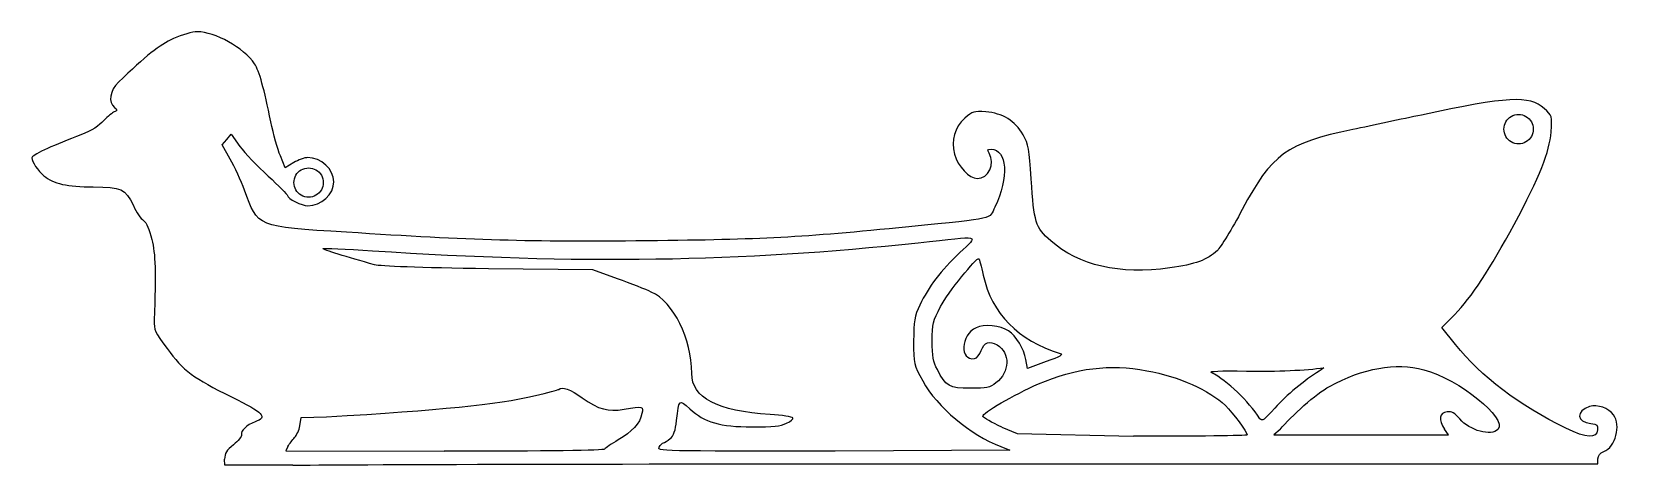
# Model space of a CAD drawing. Extents: x 386 to 585, y 367 to 421.
import ezdxf

# ---------------------------------------------------------------- set-up
doc = ezdxf.new("R2010")
doc.units = 0
doc.layers.get('0').update_dxf_attribs({"linetype": 'CONTINUOUS'})

msp = doc.modelspace()

# ---------------------------------------------------------------- linework, layer by layer
at = {"color": 7}
for p, q in [((409.415339, 406.764144), (409.997971, 407.422426)), ((410.434945, 404.973615), (409.415339, 406.764144)), ((409.997971, 407.422426), (410.551471, 408.080709)), ((410.551471, 408.080709), (411.658472, 406.553493)), ((417.339135, 403.8677), (416.727372, 405.368584)), ((418.387873, 404.525983), (417.339135, 403.8677)), ((455.909379, 391.044353), (442.800157, 391.202341)), ((458.968198, 389.938438), (455.909379, 391.044353)), ((562.32713, 383.829575), (563.9585, 385.462116)), ((564.045895, 381.696739), (562.32713, 383.829575)), ((510.385479, 378.69497), (510.181558, 379.800884)), ((512.716008, 379.537571), (510.385479, 378.69497)), ((419.174426, 371.480191), (419.344248, 372.532127)), ((419.344248, 372.532127), (422.495429, 372.612437)), ((507.151871, 371.322203), (509.071135, 370.497513)), ((542.051533, 371.006228), (541.274794, 370.334297)), ((563.177789, 370.334297), (562.676709, 371.05889)), ((417.659583, 368.899723), (417.419366, 368.342249)), ((507.035345, 368.899723), (508.150603, 368.405395)), ((509.071135, 370.497513), (523.669491, 370.189957)), ((541.274794, 370.334297), (563.177789, 370.334297)), ((409.765118, 366.532832), (409.735787, 367.293513)), ((417.419366, 368.342249), (437.236021, 368.294103)), ((508.150603, 368.405395), (486.264511, 368.294103)), ((504.355237, 366.714224), (581.870246, 366.695689)), ((581.870246, 366.695689), (581.903568, 367.319844)), ((418.271347, 366.529905), (409.765118, 366.532832))]:
    msp.add_line(p, q, dxfattribs=at)
for points in [[(406.298257, 420.956719), (405.686494, 420.956719), (404.433835, 420.58808), (403.326834, 420.087786)], [(413.493764, 416.928029), (412.124578, 418.929208), (408.541391, 420.956719), (406.298257, 420.956719)], [(403.326834, 420.087786), (401.578937, 419.324178), (399.80191, 417.902287), (396.422643, 414.610874)], [(415.532976, 409.634256), (414.688159, 413.847266), (414.076396, 416.006433), (413.493764, 416.928029)], [(396.422643, 414.610874), (395.344774, 413.583953), (395.111721, 412.056737), (395.927406, 411.451117)], [(575.145036, 411.31946), (573.309745, 412.978332), (570.629637, 412.846676), (559.763549, 410.50319)], [(395.81088, 410.845497), (395.519564, 410.687509), (394.849537, 410.10822), (394.325168, 409.581594)], [(395.927406, 411.451117), (396.335249, 411.161472), (396.306117, 411.082478), (395.81088, 410.845497)], [(505.141791, 410.898159), (503.656079, 411.003484), (503.481289, 410.950822), (502.549078, 410.10822)], [(509.831979, 408.028047), (508.841504, 409.765913), (507.268398, 410.740171), (505.141791, 410.898159)], [(559.763549, 410.50319), (557.43302, 410.002895), (553.587649, 409.186624), (551.169726, 408.686329)], [(571.030825, 410.328124), (571.309711, 410.489545), (571.631507, 410.57577), (571.95374, 410.575418)], [(571.95374, 410.575418), (572.275972, 410.57577), (572.597768, 410.489545), (572.876654, 410.328124)], [(576.018984, 408.370354), (576.164642, 410.397864), (576.164642, 410.397864), (575.145036, 411.31946)], [(394.325168, 409.581594), (393.713404, 408.923311), (392.693798, 408.344022), (391.149823, 407.791065)], [(416.727372, 405.368584), (416.377792, 406.184855), (415.853423, 408.10704), (415.532976, 409.634256)], [(502.549078, 410.10822), (501.209024, 408.89698), (500.77205, 407.369764), (501.238156, 405.579235)], [(551.169726, 408.686329), (542.808955, 406.922132), (541.031927, 405.631898), (537.303082, 398.62777)], [(570.107911, 408.729589), (570.107559, 409.051821), (570.193784, 409.373618), (570.355205, 409.652503)], [(570.355205, 407.806674), (570.193784, 408.08556), (570.107559, 408.407356), (570.107911, 408.729589)], [(570.355205, 409.652503), (570.516016, 409.931741), (570.751587, 410.167312), (571.030825, 410.328124)], [(572.876654, 410.328124), (573.155892, 410.167312), (573.391463, 409.931741), (573.552275, 409.652503)], [(573.552275, 409.652503), (573.713696, 409.373618), (573.799921, 409.051821), (573.799569, 408.729589)], [(573.799569, 408.729589), (573.799921, 408.407356), (573.713696, 408.08556), (573.552275, 407.806674)], [(391.149823, 407.791065), (387.887083, 406.553493), (385.556555, 405.447578), (385.556555, 405.131603)], [(411.658472, 406.553493), (412.270236, 405.710891), (413.843343, 404.052019), (415.183397, 402.840779)], [(510.851585, 402.472141), (510.618532, 406.211186), (510.502006, 406.816806), (509.831979, 408.028047)], [(571.030825, 407.131054), (570.751587, 407.291865), (570.516016, 407.527436), (570.355205, 407.806674)], [(571.95374, 406.88376), (571.631507, 406.883408), (571.309711, 406.969633), (571.030825, 407.131054)], [(571.387059, 396.758247), (574.620667, 402.814448), (575.844194, 405.868879), (576.018984, 408.370354)], [(572.876654, 407.131054), (572.597768, 406.969633), (572.275972, 406.883408), (571.95374, 406.88376)], [(573.552275, 407.806674), (573.391463, 407.527436), (573.155892, 407.291865), (572.876654, 407.131054)], [(385.556555, 405.131603), (385.556555, 404.657639), (386.343108, 403.47273), (387.071398, 402.86711)], [(412.211973, 401.076581), (411.80413, 402.235159), (410.988446, 403.999356), (410.434945, 404.973615)], [(420.135769, 405.157934), (419.757058, 405.157934), (418.970505, 404.86829), (418.387873, 404.525983)], [(423.427641, 402.129834), (423.427641, 403.683381), (421.825402, 405.157934), (420.135769, 405.157934)], [(501.238156, 405.579235), (501.645998, 404.07835), (503.073447, 402.524803), (504.093053, 402.524803)], [(504.093053, 402.524803), (505.49137, 402.524803), (506.365318, 404.367995), (505.578765, 405.710891)], [(505.578765, 405.710891), (505.31658, 406.132192), (505.374844, 406.211186), (505.811818, 406.211186)], [(505.811818, 406.211186), (507.85103, 406.211186), (508.084083, 402.65646), (506.307055, 398.943745)], [(387.071398, 402.86711), (388.236663, 401.866521), (390.042822, 401.471551), (393.247299, 401.471551)], [(415.183397, 402.840779), (416.52345, 401.629539), (417.60132, 400.523624), (417.60132, 400.391967)], [(418.414322, 402.017483), (418.41397, 402.339716), (418.500195, 402.661512), (418.661616, 402.940398)], [(418.661616, 402.940398), (418.822427, 403.219635), (419.057998, 403.455206), (419.337236, 403.616018)], [(419.337236, 403.616018), (419.616122, 403.777439), (419.937918, 403.863664), (420.260151, 403.863312)], [(420.260151, 403.863312), (420.582383, 403.863664), (420.904179, 403.777439), (421.183065, 403.616018)], [(421.183065, 403.616018), (421.462303, 403.455206), (421.697874, 403.219635), (421.858686, 402.940398)], [(421.858686, 402.940398), (422.020107, 402.661512), (422.106332, 402.339716), (422.10598, 402.017483)], [(393.247299, 401.471551), (396.801354, 401.471551), (397.26746, 401.2609), (398.287066, 399.128064)], [(425.029879, 395.783988), (413.668553, 396.494934), (413.930738, 396.389608), (412.211973, 401.076581)], [(418.661616, 401.094568), (418.500195, 401.373454), (418.41397, 401.69525), (418.414322, 402.017483)], [(419.337236, 400.418948), (419.057998, 400.57976), (418.822427, 400.815331), (418.661616, 401.094568)], [(420.164901, 399.101733), (421.825402, 399.101733), (423.427641, 400.576286), (423.427641, 402.129834)], [(421.858686, 401.094568), (421.697874, 400.815331), (421.462303, 400.57976), (421.183065, 400.418948)], [(422.10598, 402.017483), (422.106332, 401.69525), (422.020107, 401.373454), (421.858686, 401.094568)], [(513.29864, 394.704405), (511.375954, 396.41594), (511.201164, 396.995229), (510.851585, 402.472141)], [(398.287066, 399.128064), (398.665777, 398.311794), (399.248409, 397.469192), (399.568857, 397.258542)], [(417.60132, 400.391967), (417.60132, 400.023329), (419.407479, 399.101733), (420.164901, 399.101733)], [(420.260151, 400.171654), (419.937918, 400.171302), (419.616122, 400.257527), (419.337236, 400.418948)], [(421.183065, 400.418948), (420.904179, 400.257527), (420.582383, 400.171302), (420.260151, 400.171654)], [(506.307055, 398.943745), (505.520502, 397.363867), (506.598371, 397.600849), (495.528361, 396.468602)], [(537.303082, 398.62777), (536.021291, 396.205289), (534.593843, 393.888134), (534.186, 393.493165)], [(399.568857, 397.258542), (399.918436, 396.995229), (400.297147, 396.126295), (400.617594, 394.888724)], [(563.9585, 385.462116), (565.997712, 387.542289), (568.444767, 391.281335), (571.387059, 396.758247)], [(400.617594, 394.888724), (401.054568, 393.045532), (401.112832, 390.807371), (400.90891, 384.75117)], [(462.667912, 394.704405), (447.839925, 394.546417), (440.84834, 394.757067), (425.029879, 395.783988)], [(495.528361, 396.468602), (481.749112, 395.099374), (477.408503, 394.862393), (462.667912, 394.704405)], [(496.693625, 394.467423), (504.821343, 395.362687), (504.267843, 395.494344), (501.908183, 393.229852)], [(528.214021, 391.307666), (521.921595, 390.438733), (516.823564, 391.59731), (513.29864, 394.704405)], [(428.525671, 391.702636), (425.146405, 392.624231), (421.941929, 393.651152), (422.058455, 393.730146)], [(422.058455, 393.730146), (422.14585, 393.80914), (424.913352, 393.677484), (428.263487, 393.466833)], [(428.263487, 393.466833), (453.899299, 391.755298), (474.553606, 392.071274), (496.693625, 394.467423)], [(501.908183, 393.229852), (499.548523, 390.99169), (497.946284, 388.911517), (496.897547, 386.647025)], [(499.490259, 386.462705), (500.393339, 388.17424), (504.005658, 392.703225), (504.296974, 392.466244)], [(534.186, 393.493165), (532.933341, 392.308256), (531.418498, 391.755298), (528.214021, 391.307666)], [(442.800157, 391.202341), (433.856755, 391.333997), (429.312225, 391.491985), (428.525671, 391.702636)], [(504.296974, 392.466244), (504.326106, 392.413581), (504.58829, 391.491985), (504.821343, 390.412402)], [(463.221412, 388.279566), (462.580517, 388.595541), (460.657831, 389.332818), (458.968198, 389.938438)], [(504.821343, 390.412402), (505.957476, 385.488447), (509.13282, 382.249696), (514.463904, 380.564492)], [(468.290311, 378.063018), (468.290311, 382.434015), (466.018046, 387.015663), (463.221412, 388.279566)], [(496.897547, 386.647025), (496.198388, 385.225134), (496.110993, 384.645845), (496.110993, 382.091708)], [(400.90891, 384.75117), (400.850647, 383.53993), (400.996305, 383.223954), (402.511149, 381.196444)], [(498.441522, 382.11804), (498.441522, 384.303538), (498.528917, 384.645845), (499.490259, 386.462705)], [(503.947395, 383.803243), (501.995577, 382.881647), (501.849919, 379.590234), (503.743474, 379.932541)], [(507.996688, 383.408274), (507.035345, 384.066556), (504.879606, 384.277207), (503.947395, 383.803243)], [(510.181558, 379.800884), (509.948505, 381.170112), (508.987162, 382.749991), (507.996688, 383.408274)], [(402.511149, 381.196444), (404.550361, 378.405325), (405.832152, 377.431067), (410.609735, 375.113912)], [(496.110993, 382.091708), (496.110993, 379.247927), (496.140125, 379.142602), (497.247126, 377.115091)], [(499.082417, 378.536982), (498.58718, 379.484909), (498.441522, 380.248517), (498.441522, 382.11804)], [(503.743474, 379.932541), (504.03479, 379.985204), (504.413501, 380.406505), (504.58829, 380.933131)], [(504.58829, 380.933131), (504.967001, 381.986383), (505.607896, 382.197033), (506.569239, 381.644076)], [(506.569239, 381.644076), (508.258872, 380.643486), (508.171478, 378.221006), (506.423581, 376.878109)], [(577.883407, 371.190547), (572.086217, 374.007997), (567.192108, 377.720711), (564.045895, 381.696739)], [(511.783796, 376.746453), (516.415722, 378.747632), (520.698067, 379.274258), (525.329992, 378.405325)], [(514.463904, 380.564492), (514.900878, 380.406505), (514.522167, 380.195854), (512.716008, 379.537571)], [(537.827451, 378.352663), (541.701954, 378.3), (545.314273, 378.457988), (547.528275, 378.773963)], [(547.528275, 378.773963), (547.61567, 378.800295), (547.353485, 378.589644), (546.945643, 378.352663)], [(548.227433, 376.430477), (552.509779, 378.747632), (556.500809, 379.458577), (560.054865, 378.51065)], [(478.136793, 372.902082), (471.494788, 373.323383), (468.290311, 375.008586), (468.290311, 378.063018)], [(497.247126, 377.115091), (499.053285, 373.823678), (503.219105, 370.321614), (507.035345, 368.899723)], [(503.219105, 376.193495), (500.568129, 376.193495), (500.131155, 376.430477), (499.082417, 378.536982)], [(506.423581, 376.878109), (505.637028, 376.272489), (505.287449, 376.193495), (503.219105, 376.193495)], [(504.792211, 372.6651), (504.646553, 373.06007), (508.695846, 375.403556), (511.783796, 376.746453)], [(525.329992, 378.405325), (529.408417, 377.641717), (533.166394, 375.982845), (535.205606, 374.034328)], [(533.428578, 378.168343), (533.078999, 378.352663), (534.448185, 378.405325), (537.827451, 378.352663)], [(539.517084, 372.375456), (538.031372, 374.666279), (535.526054, 377.062428), (533.428578, 378.168343)], [(546.945643, 378.352663), (545.110352, 377.194085), (542.838087, 375.324562), (541.410638, 373.718352)], [(560.054865, 378.51065), (564.512, 377.325742), (570.629637, 372.401787), (569.347847, 371.032559)], [(410.609735, 375.113912), (414.659028, 373.112732), (415.154265, 372.586106), (413.552027, 371.980486)], [(422.495429, 372.612437), (436.915573, 373.455039), (443.674106, 374.139653), (448.684742, 375.271899)], [(448.684742, 375.271899), (450.228717, 375.640538), (451.539639, 375.982845), (451.627034, 376.061839)], [(451.627034, 376.061839), (452.064008, 376.430477), (453.054482, 376.08817), (454.569326, 375.008586)], [(454.569326, 375.008586), (456.695933, 373.507702), (457.74467, 373.218057), (459.813014, 373.560364)], [(466.396757, 372.164805), (466.688073, 374.824267), (466.688073, 374.850599), (468.057258, 373.613027)], [(542.051533, 371.006228), (543.391587, 372.691431), (546.625195, 375.561544), (548.227433, 376.430477)], [(462.056148, 373.007407), (461.793963, 371.796167), (460.803489, 370.716583), (459.084724, 369.715994)], [(459.813014, 373.560364), (462.201806, 373.955334), (462.260069, 373.955334), (462.056148, 373.007407)], [(468.057258, 373.613027), (469.921681, 371.901492), (471.815235, 371.348535), (475.864528, 371.348535)], [(480.962559, 372.480781), (480.904296, 372.612437), (479.593374, 372.796757), (478.136793, 372.902082)], [(507.151871, 371.322203), (505.899212, 371.901492), (504.850475, 372.507112), (504.792211, 372.6651)], [(535.205606, 374.034328), (536.137818, 373.139064), (537.914846, 370.716583), (537.914846, 370.347945)], [(541.410638, 373.718352), (540.041453, 372.191136), (539.779268, 372.006817), (539.517084, 372.375456)], [(562.997157, 373.244389), (561.977551, 373.139064), (561.861024, 372.243799), (562.676709, 371.05889)], [(564.570263, 372.349124), (563.929368, 373.112732), (563.579789, 373.297051), (562.997157, 373.244389)], [(580.85483, 373.902671), (579.106934, 373.376045), (579.22346, 371.927823), (581.000488, 371.769836)], [(583.855386, 372.849419), (583.243622, 373.718352), (581.845305, 374.192316), (580.85483, 373.902671)], [(582.631858, 368.24144), (584.11757, 368.84706), (584.816728, 371.532854), (583.855386, 372.849419)], [(413.552027, 371.980486), (412.503289, 371.585516), (411.716736, 370.84824), (411.833262, 370.347945)], [(418.504399, 370.005638), (418.766584, 370.295282), (419.0579, 370.953565), (419.174426, 371.480191)], [(465.581072, 369.873981), (466.047178, 370.24262), (466.251099, 370.84824), (466.396757, 372.164805)], [(475.864528, 371.348535), (478.515504, 371.348535), (479.418584, 371.427529), (480.176006, 371.796167)], [(480.176006, 371.796167), (480.700375, 372.05948), (481.049954, 372.375456), (480.962559, 372.480781)], [(569.347847, 371.032559), (568.532162, 370.137294), (565.822922, 370.874571), (564.570263, 372.349124)], [(581.845305, 370.979896), (581.699647, 369.84765), (580.534383, 369.900313), (577.883407, 371.190547)], [(581.000488, 371.769836), (581.816173, 371.690842), (581.9327, 371.585516), (581.845305, 370.979896)], [(410.842788, 369.110373), (409.939708, 368.399428), (409.735787, 368.057121), (409.735787, 367.293513)], [(411.833262, 370.347945), (411.891525, 370.137294), (411.42542, 369.584337), (410.842788, 369.110373)], [(417.659583, 368.899723), (417.863504, 369.215699), (418.242215, 369.715994), (418.504399, 370.005638)], [(459.084724, 369.715994), (458.239908, 369.215699), (457.482486, 368.715404), (457.36596, 368.557416)], [(486.264511, 368.294103), (463.978834, 368.294103), (463.891439, 368.294103), (464.211887, 368.820729)], [(464.211887, 368.820729), (464.386676, 369.110373), (464.619729, 369.347355), (464.736256, 369.347355)], [(464.736256, 369.347355), (464.881914, 369.347355), (465.260624, 369.584337), (465.581072, 369.873981)], [(537.914846, 370.347945), (537.914846, 370.216288), (531.505893, 370.163626), (523.669491, 370.189957)], [(418.271347, 366.529905), (422.932403, 366.63523), (461.677437, 366.714224), (504.355237, 366.714224)], [(457.36596, 368.557416), (457.249433, 368.373097), (450.374375, 368.294103), (437.236021, 368.294103)], [(581.903568, 367.319844), (581.903568, 367.741145), (582.165752, 368.057121), (582.631858, 368.24144)]]:
    msp.add_open_spline(points, degree=3, dxfattribs=at)

doc.saveas('drawing.dxf')
